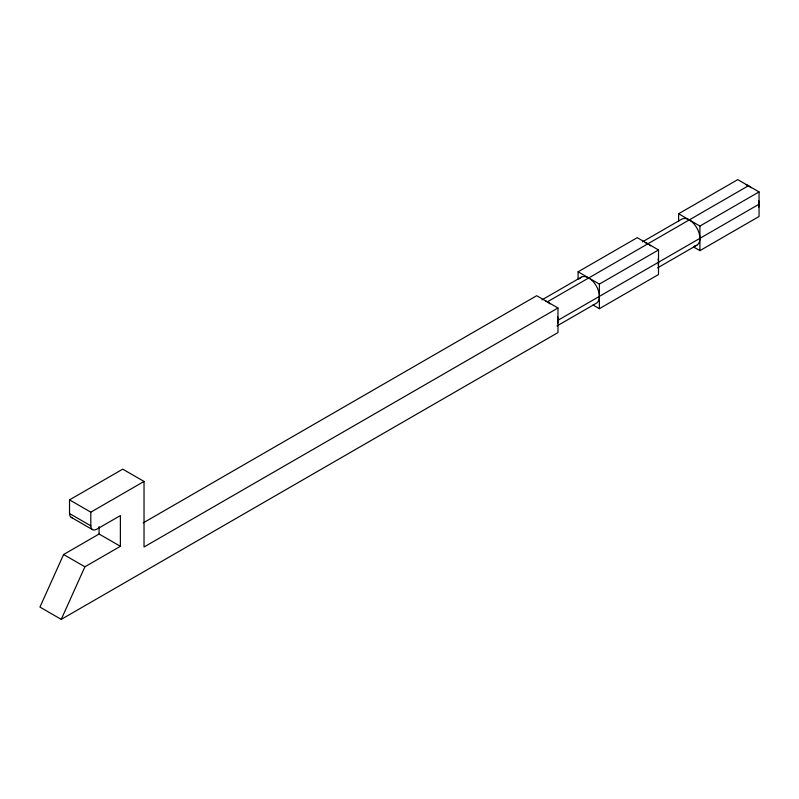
<?xml version="1.0" encoding="UTF-8"?>
<svg xmlns="http://www.w3.org/2000/svg" width="799" height="799" viewBox="0 0 799 799"><rect width="100%" height="100%" fill="white"/><g stroke="black" fill="none" stroke-linecap="round" stroke-linejoin="round"><path stroke-width="1.2" d="M557.982 307.995L144.03 546.995L144.03 481.437L122.736 469.153L69.523 499.874L69.523 513.537L90.806 525.822A8.36 4.824 -60 0 0 96.719 529.238L120.379 515.585L120.379 546.306L99.086 534.022L63.6 554.506L39.95 607.08L61.243 619.375L557.982 332.584L557.982 307.995L536.698 295.71L143.281 522.846M61.243 619.375L84.894 566.801L120.379 546.306M69.523 499.874L90.806 512.169L144.03 481.437M578.096 279.181L578.096 271.81L637.232 237.663L658.516 249.957L658.516 274.536L599.38 308.684L592.998 304.998M678.621 221.143L678.621 213.762L737.757 179.625L759.05 191.92L759.05 216.499L699.914 250.636L693.522 246.951M541.942 299.885L581.213 277.213M642.466 241.837L681.747 219.166A15.051 8.689 60 0 1 697.717 229.593A15.051 8.689 60 0 1 694.591 245.922M547.345 301.852L748.403 185.768M578.096 271.81L599.38 284.094L658.516 249.957M678.621 213.762L699.914 226.057L759.05 191.92M557.982 320.289L759.05 204.204M556.993 325.952L596.264 303.28A15.051 8.689 60 0 0 595.215 284.234A15.051 8.689 60 0 0 579.515 278.781M657.527 267.915L696.798 245.243M71.251 517.362L92.544 529.657M63.6 554.506L84.894 566.801M699.914 226.057L699.914 250.636M599.38 284.094L599.38 308.684M99.086 526.641L99.086 534.022M90.806 512.169L90.806 525.822M72.479 517.742A8.36 4.824 -60 0 1 69.523 513.537M545.487 300.973A15.051 8.689 60 0 1 550.092 303.86M557.622 316.903A15.051 8.689 60 0 1 557.622 323.265M645.123 242.636A15.051 8.689 60 0 1 650.626 245.822M658.156 258.856A15.051 8.689 60 0 1 658.156 265.218M745.647 184.599A15.051 8.689 60 0 1 751.16 187.775M758.69 200.819A15.051 8.689 60 0 1 758.69 207.181"/></g></svg>
